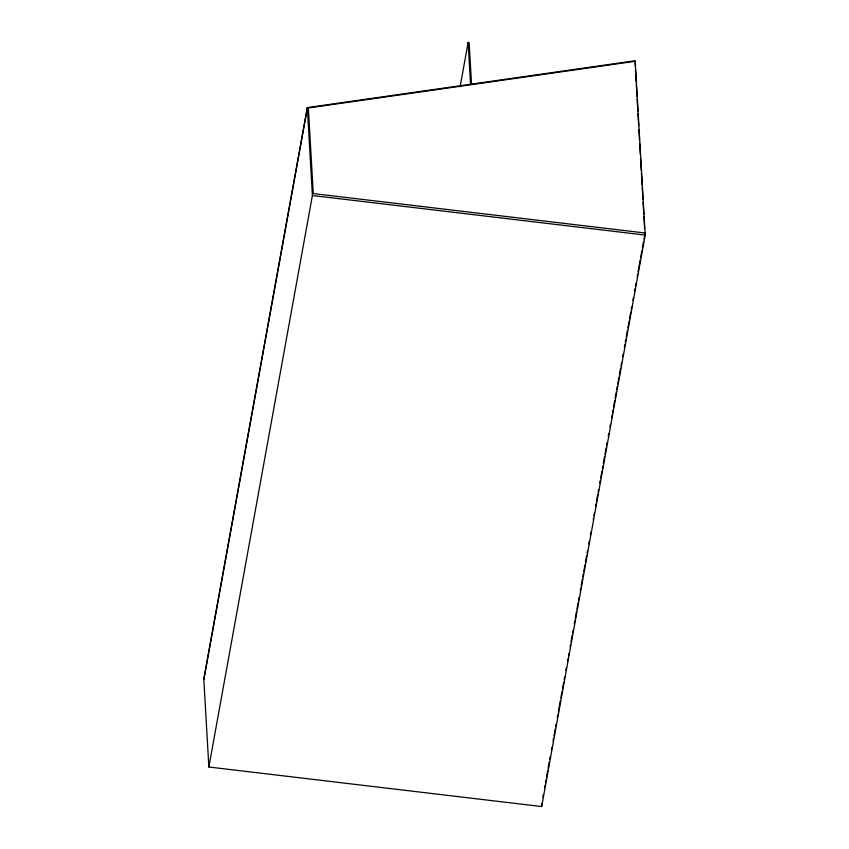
<?xml version="1.0" encoding="UTF-8"?>
<svg xmlns="http://www.w3.org/2000/svg" width="849" height="849" viewBox="0 0 849 849"><rect width="100%" height="100%" fill="white"/><g stroke="black" fill="none" stroke-linecap="round" stroke-linejoin="round"><path stroke-width="1.27" d="M307.327 107.59L203.802 679.083L208.865 767.008L541.673 806.55L645.198 235.067L635.148 60.746L307.327 107.59L312.4 195.525L208.865 767.008M203.824 679.593L307.359 108.11L635.179 61.266L635.254 66.084M460.105 86.778L468.139 42.45L469.136 42.567L471.535 84.178M541.704 803.621L541.673 806.55M542.882 797.105L543.36 794.494M544.538 787.968L545.016 785.357M545.482 782.746L545.96 780.135M546.427 777.525L547.616 771.009M548.083 768.398L549.271 761.871M549.738 759.261L550.216 756.65M551.394 750.123L551.871 747.513M553.049 740.997L553.527 738.386M553.994 735.775L555.182 729.249M555.649 726.638L556.127 724.027M557.305 717.501L557.782 714.9M558.249 712.29L560.382 700.542M560.849 697.931L562.038 691.404M562.505 688.794L563.694 682.278M564.161 679.667L564.638 677.056M565.816 670.53L566.294 667.919M567.472 661.392L567.939 658.792M568.416 656.181L568.894 653.571M570.072 647.044L570.549 644.433M571.016 641.823L572.194 635.296M572.672 632.685L573.149 630.085M574.327 623.559L574.794 620.948M575.272 618.337L576.45 611.811M576.927 609.2L578.105 602.684M578.583 600.073L579.05 597.463M580.238 590.936L580.705 588.325M581.183 585.714L582.361 579.188M582.839 576.577L583.305 573.977M583.783 571.366L584.961 564.84M585.439 562.229L586.617 555.702M587.094 553.092L587.561 550.481M588.75 543.965L589.217 541.354M590.405 534.828L590.872 532.217M593.239 519.163L593.398 518.314M593.865 515.704L594.342 513.093M595.52 506.566L595.998 503.956M596.465 501.345L597.643 494.829M598.12 492.218L598.598 489.608M599.776 483.081L600.254 480.47M600.721 477.86L601.899 471.333M602.376 468.722L602.854 466.122M603.321 463.512L604.499 456.985M604.976 454.374L606.154 447.848M606.632 445.237L607.099 442.626M608.287 436.11L608.754 433.499M609.943 426.973L610.41 424.362M611.598 417.835L612.065 415.225M612.543 412.614L613.01 410.003M613.487 407.403L614.665 400.877M615.143 398.266L616.321 391.739M616.799 389.129L617.265 386.518M617.743 383.907L618.921 377.391M619.399 374.78L620.577 368.254M621.054 365.643L621.521 363.032M622.71 356.506L623.177 353.895M624.365 347.379L624.832 344.768M625.31 342.158L625.777 339.547M626.254 336.936L627.432 330.41M627.91 327.799L629.088 321.283M629.565 318.672L630.743 312.145M631.221 309.535L631.688 306.924M632.866 300.397L633.343 297.787M634.521 291.271L634.999 288.66M635.466 286.049L635.943 283.439M637.121 276.912L637.599 274.301M638.066 271.691L640.199 259.953M640.677 257.343L641.855 250.816M642.322 248.205L643.51 241.678M643.977 239.068L644.455 236.468M644.922 233.857L645.081 232.997L313.281 193.572L308.346 107.961M312.4 195.525L645.198 235.067M635.476 70.053L636.166 81.939M636.315 84.582L637.005 96.468M637.153 99.11L637.843 111.007M637.992 113.639L638.681 125.535M638.904 129.494L639.52 140.064M639.743 144.022L640.358 154.592M640.581 158.561L641.271 170.447M641.419 173.09L642.109 184.976M642.258 187.618L642.948 199.504M643.096 202.147L643.786 214.044M643.935 216.686L644.624 228.572M468.139 42.45L470.548 84.306"/></g></svg>
